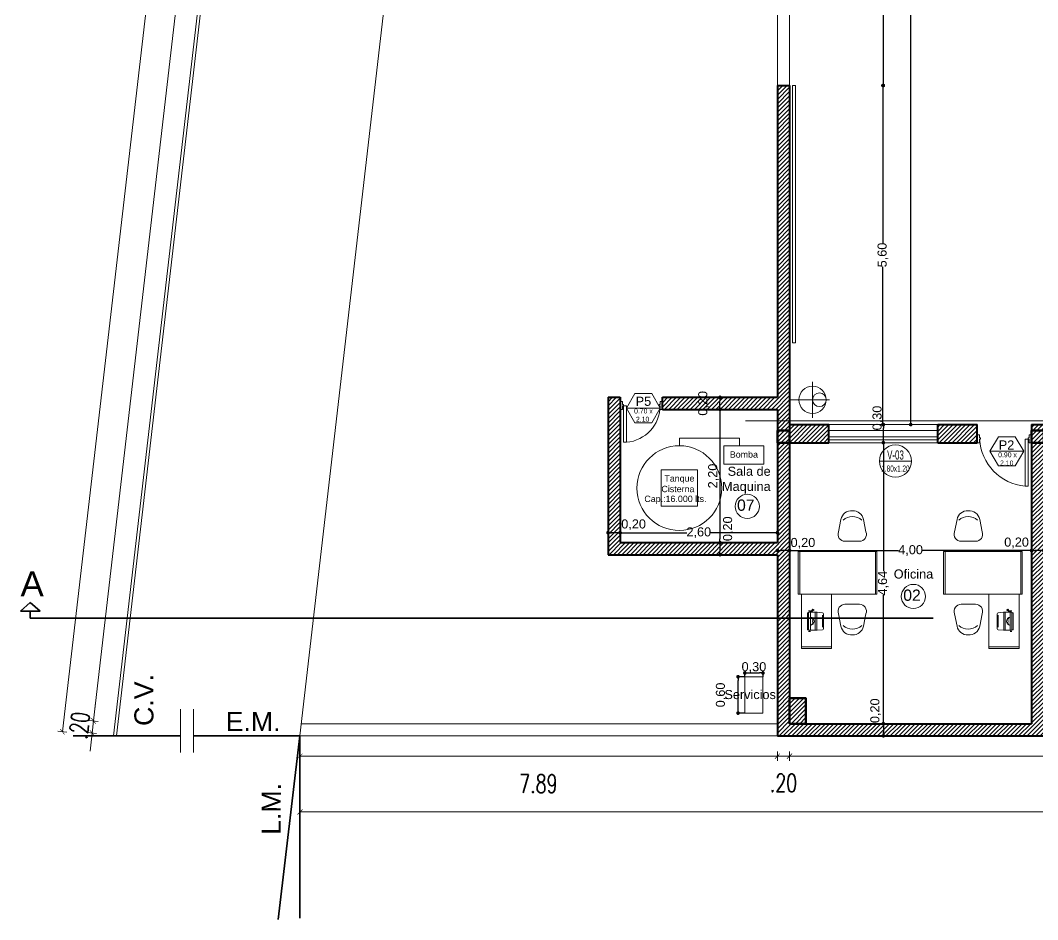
# Model space of a CAD drawing. Header units: millimetres. Extents: x 130 to 235, y 159 to 225.
# Drawn here: x 131.87 to 148.68, y 195.4 to 210.25 of the extents above; entities that cross this region are included whole.
import ezdxf
from ezdxf.enums import TextEntityAlignment as Align

# ---------------------------------------------------------------- set-up
doc = ezdxf.new("R2010")
doc.units = ezdxf.units.MM
doc.linetypes.add('ACAD_ISO10W100', pattern=[18.5, 12, -3, 0.5, -3])
for name, color, linetype, lineweight in [('005', 8, 'Continuous', 5), ('015', 1, 'Continuous', 15), ('02', 5, 'Continuous', 20), ('A-COT-PARC', 252, 'Continuous', 15), ('A-SIMB-CARP', 7, 'Continuous', 13), ('A-SIMB-TEXT', 60, 'Continuous', 15), ('A-TERR', 6, 'ACAD_ISO10W100', 35), ('COLUMNAS', 3, 'Continuous', 50), ('COTAS', 151, 'Continuous', 5), ('EJES', 6, 'ACAD_ISO10W100', 35), ('hatch muro', 252, 'Continuous', 5), ('incendio', 1, 'Continuous', 5), ('MUROS', 7, 'Continuous', 40), ('Simbolos', 6, 'Continuous', 20), ('TEXTOS', 2, 'Continuous', 20), ('Textos Simb', 4, 'Continuous', 20)]:
    doc.layers.add(name, color=color, linetype=linetype, lineweight=lineweight)
doc.styles.add('COTAS', font='ROMANS', dxfattribs={"width": 0.7})
doc.styles.add('REFE-SIM-01', font='swisscl.ttf', dxfattribs={"width": 0.9})
doc.styles.add('STYLE1', font='arial.ttf')
doc.dimstyles.new('COTA 100', dxfattribs={"dimtxt": 0.12, "dimasz": 0.15, "dimexe": 0, "dimexo": 0, "dimgap": 0.04, "dimtad": 1, "dimzin": 4, "dimdsep": 46, "dimtxsty": 'COTAS', "dimblk1": 'COTA_N', "dimblk2": 'COTA_N', "dimsah": 1, "dimcen": 0.09, "dimse1": 1, "dimse2": 1, "dimclrd": 256, "dimclrt": 60, "dimadec": 4, "dimazin": 0, "dimtfac": 1, "dimtix": 1, "dimtmove": 2, "dimatfit": 3, "dimfxl": 1, "dimtolj": 1, "dimtzin": 0, "dimlwd": -1, "dimarcsym": 0})
doc.dimstyles.new('ISO-25', dxfattribs={"dimtxt": 0.15, "dimasz": 0.06, "dimexe": 0, "dimexo": 0, "dimgap": 0, "dimtad": 0, "dimzin": 1, "dimtxsty": 'STYLE1', "dimblk": 'DOT', "dimcen": 2.5, "dimclrt": 5, "dimadec": 0, "dimazin": 0, "dimtfac": 1, "dimtmove": 2, "dimatfit": 3, "dimldrblk": 'DOT', "dimfxl": 1, "dimarcsym": 0})
pattern_1 = [(45, (-1047.780325, -271.0186), (-0.035355339, 0.035355339), [])]

# ---------------------------------------------------------------- blocks, each defined once
blk = doc.blocks.new('COTA_N')
for p, q in [((-1, 0), (0, 0)), ((0, 0.5), (0, -0.5))]:
    blk.add_line(p, q)
at = {"const_width": 0.065}
blk.add_lwpolyline([(0.141421, 0.141421), (0.282843, 0.282843), (0, 0), (-0.141421, -0.141421), (-0.282843, -0.282843)], dxfattribs=at)
blk = doc.blocks.new('*D14')
at = {"layer": 'A-COT-PARC', "linetype": 'ByBlock'}
blk.add_line((136.644152, 198.101775), (144.234152, 198.101775), dxfattribs=at)
at = {"layer": 'Defpoints', "color": 0}
for p in [(136.494152, 198.845216), (144.384152, 198.845216), (144.384152, 198.101775)]:
    blk.add_point(p, dxfattribs=at)
at = {"layer": 'A-COT-PARC', "xscale": 0.15, "yscale": 0.15, "zscale": 0.15, "rotation": 180}
blk.add_blockref('COTA_N', (136.494152, 198.101775), dxfattribs=at)
at = {"layer": 'A-COT-PARC', "xscale": 0.15, "yscale": 0.15, "zscale": 0.15}
blk.add_blockref('COTA_N', (144.384152, 198.101775), dxfattribs=at)
at = {"layer": 'A-COT-PARC', "color": 60, "insert": (140.434152, 197.645803), "char_height": 0.6, "attachment_point": 5, "style": 'COTAS'}
blk.add_mtext('\\A1;{\\H0.5x;7.89}', dxfattribs=at)
blk = doc.blocks.new('*D15')
at = {"layer": 'A-COT-PARC', "linetype": 'ByBlock'}
for p, q in [((144.234152, 198.101775), (144.084152, 198.101775)), ((144.384152, 198.101775), (144.584152, 198.101775)), ((144.734152, 198.101775), (144.884152, 198.101775))]:
    blk.add_line(p, q, dxfattribs=at)
at = {"layer": 'Defpoints', "color": 0}
for p in [(144.384152, 198.638021), (144.584152, 198.638021), (144.584152, 198.101775)]:
    blk.add_point(p, dxfattribs=at)
at = {"layer": 'A-COT-PARC', "xscale": 0.15, "yscale": 0.15, "zscale": 0.15}
blk.add_blockref('COTA_N', (144.384152, 198.101775), dxfattribs=at)
at = {"layer": 'A-COT-PARC', "xscale": 0.15, "yscale": 0.15, "zscale": 0.15, "rotation": 180}
blk.add_blockref('COTA_N', (144.584152, 198.101775), dxfattribs=at)
at = {"layer": 'A-COT-PARC', "color": 60, "insert": (144.484152, 197.659647), "char_height": 0.6, "attachment_point": 5, "style": 'COTAS'}
blk.add_mtext('\\A1;{\\H0.5x;.20}', dxfattribs=at)
blk = doc.blocks.new('*D16')
at = {"layer": 'A-COT-PARC', "linetype": 'ByBlock'}
blk.add_line((144.734152, 198.101775), (220.364152, 198.101775), dxfattribs=at)
at = {"layer": 'Defpoints', "color": 0}
for p in [(144.584152, 198.680094), (220.514152, 198.680094), (220.514152, 198.101775)]:
    blk.add_point(p, dxfattribs=at)
at = {"layer": 'A-COT-PARC', "xscale": 0.15, "yscale": 0.15, "zscale": 0.15, "rotation": 180}
blk.add_blockref('COTA_N', (144.584152, 198.101775), dxfattribs=at)
at = {"layer": 'A-COT-PARC', "xscale": 0.15, "yscale": 0.15, "zscale": 0.15}
blk.add_blockref('COTA_N', (220.514152, 198.101775), dxfattribs=at)
at = {"layer": 'A-COT-PARC', "color": 60, "insert": (190.714152, 197.697181), "char_height": 0.6, "attachment_point": 5, "style": 'COTAS'}
blk.add_mtext('\\A1;{\\H0.5x;75.93}', dxfattribs=at)
blk = doc.blocks.new('*D19')
at = {"layer": 'A-COT-PARC', "linetype": 'ByBlock'}
blk.add_line((225.664152, 197.180146), (136.644152, 197.180146), dxfattribs=at)
at = {"layer": 'Defpoints', "color": 0}
for p in [(136.494152, 198.776236), (225.814152, 198.776236), (136.494152, 197.180146)]:
    blk.add_point(p, dxfattribs=at)
at = {"layer": 'A-COT-PARC', "xscale": 0.15, "yscale": 0.15, "zscale": 0.15, "rotation": 180}
blk.add_blockref('COTA_N', (136.494152, 197.180146), dxfattribs=at)
at = {"layer": 'A-COT-PARC', "xscale": 0.15, "yscale": 0.15, "zscale": 0.15}
blk.add_blockref('COTA_N', (225.814152, 197.180146), dxfattribs=at)
at = {"layer": 'A-COT-PARC', "color": 60, "insert": (173.649152, 196.758239), "char_height": 0.6, "attachment_point": 5, "style": 'COTAS'}
blk.add_mtext('\\A1;{\\H0.5x;89.32}', dxfattribs=at)
blk = doc.blocks.new('*D25')
at = {"layer": 'A-COT-PARC', "linetype": 'ByBlock'}
blk.add_line((135.45044, 223.355277), (132.585008, 198.653279), dxfattribs=at)
at = {"layer": 'Defpoints', "color": 0}
for p in [(136.038904, 223.438021), (132.567724, 198.504278), (133.138904, 198.438021)]:
    blk.add_point(p, dxfattribs=at)
at = {"layer": 'A-COT-PARC', "xscale": 0.15, "yscale": 0.15, "zscale": 0.15}
for p, rotation in [((135.467724, 223.504278), 83.383262), ((132.567724, 198.504278), 263.383262)]:
    blk.add_blockref('COTA_N', p, dxfattribs=dict(at, rotation=rotation))
at = {"layer": 'A-COT-PARC', "color": 60, "insert": (133.828989, 211.026171), "char_height": 0.6, "attachment_point": 5, "rotation": 83.3832621, "style": 'COTAS'}
blk.add_mtext('\\A1;{\\H0.5x;25.17}', dxfattribs=at)
blk = doc.blocks.new('Carp-simb')
blk.add_line((-0.177133, 0), (0.177133, 0))
blk.add_circle((0, 0), 0.177133)
at = {"layer": 'A-SIMB-TEXT', "style": 'REFE-SIM-01', "width": 0.85}
for tag, height, p in [('CARP-TIPO', 0.1, (-0.000756, 0.017038)), ('CARP-N', 0.096, (0, -0.116142))]:
    blk.add_attdef(tag, text='', height=height, dxfattribs=at).set_placement(p, align=Align.CENTER)
blk = doc.blocks.new('d')
at = {"layer": '015'}
for p, q in [((1251.159455, 464.318771), (1251.859455, 464.318771)), ((1252.734455, 464.293771), (1252.734455, 463.793771)), ((1252.209455, 463.943771), (1252.409455, 463.943771)), ((1251.159455, 463.068771), (1251.859455, 463.068771))]:
    blk.add_line(p, q, dxfattribs=at)
for points in [[(1251.159455, 463.043771), (1251.159455, 464.343771), (1251.859455, 464.343771), (1251.859455, 463.043771)], [(1252.159455, 464.143771), (1252.109455, 464.103771), (1252.119455, 464.083771)]]:
    blk.add_lwpolyline(points, close=True, dxfattribs=at)
for points in [[(1251.859455, 464.293771), (1252.759455, 464.293771), (1252.759455, 463.793771), (1251.859455, 463.793771)], [(1252.159455, 464.153771), (1252.139455, 464.153771), (1252.139455, 464.173771), (1252.139455, 464.143771)], [(1252.309455, 464.143771), (1252.159455, 464.143771), (1252.159455, 464.173771), (1252.309455, 464.173771)], [(1252.169455, 464.173771), (1252.169455, 464.193771), (1252.309455, 464.193771)], [(1252.449455, 464.173771), (1252.449455, 464.193771), (1252.309455, 464.193771)], [(1252.309455, 464.143771), (1252.459455, 464.143771), (1252.459455, 464.173771), (1252.309455, 464.173771)], [(1252.459455, 464.153771), (1252.479455, 464.153771), (1252.479455, 464.173771), (1252.479455, 464.143771)], [(1252.159455, 464.143771), (1252.159455, 464.063771), (1252.309455, 464.063771)], [(1252.160672, 464.03849), (1252.310828, 464.03849)], [(1252.458237, 464.03849), (1252.308081, 464.03849)], [(1252.459455, 464.143771), (1252.459455, 464.063771), (1252.309455, 464.063771)]]:
    blk.add_lwpolyline(points, dxfattribs=at)
for points in [[(1252.159455, 464.063771), (1252.159455, 464.033771), (1252.167926, 463.94402, 0.386911), (1252.184851, 463.928618), (1252.310828, 463.928618)], [(1252.459455, 464.063771), (1252.459455, 464.033771), (1252.450983, 463.94402, -0.386911), (1252.434058, 463.928618), (1252.308081, 463.928618)], [(1250.989455, 463.453771), (1250.989455, 463.573771, 0.523089), (1250.834432, 463.681406), (1250.62751, 463.64112, 0.389351), (1250.485513, 463.448771, 0.957025)], [(1252.029455, 463.453771), (1252.029455, 463.573771, -0.523089), (1252.184477, 463.681406), (1252.391399, 463.64112, -0.389351), (1252.533396, 463.448771, -0.957025)], [(1250.989455, 463.453771), (1250.989455, 463.333771, -0.523089), (1250.834432, 463.226137), (1250.62751, 463.266423, -0.373102), (1250.484729, 463.448771, -0.957025)], [(1252.029455, 463.453771), (1252.029455, 463.333771, 0.523089), (1252.184477, 463.226137), (1252.391399, 463.266423, 0.373102), (1252.53418, 463.448771, 0.957025)]]:
    blk.add_lwpolyline(points, format="xyb", dxfattribs=at)
for centre, radius, start, end in [((1252.291601, 464.162094), 0.055617, 200.224036, 290.224971), ((1252.309455, 464.154605), 0.070833, 188.797411, 351.202589), ((1252.327308, 464.162094), 0.055617, 249.775029, 339.775964), ((1250.809455, 463.448771), 0.230054, 137.642545, 222.357455), ((1252.209455, 463.448771), 0.230054, 317.642545, 42.357455)]:
    blk.add_arc(centre, radius, start, end, dxfattribs=at)
blk = doc.blocks.new('P090A')
at = {"linetype": 'Continuous'}
for p, q in [((0.914934, 0.000844), (0.914934, 0.015844)), ((0.914934, 0.015844), (0.954934, 0.015844)), ((1.814934, 0.015844), (1.774934, 0.015844)), ((1.814934, 0.000844), (1.814934, 0.015844)), ((0.914934, -0.099156), (0.914934, -0.114156)), ((0.914934, -0.114156), (0.954934, -0.114156)), ((0.969934, -0.044156), (0.954934, -0.044156)), ((0.969934, -0.044156), (0.954934, -0.044156)), ((0.954934, -0.064156), (0.954934, -0.114156)), ((0.969934, -0.064156), (0.954934, -0.064156)), ((1.759934, -0.044156), (1.774934, -0.044156)), ((1.759934, -0.064156), (1.774934, -0.064156)), ((1.774934, -0.064156), (1.774934, -0.114156)), ((1.814934, -0.114156), (1.774934, -0.114156)), ((1.814934, -0.099156), (1.814934, -0.114156))]:
    blk.add_line(p, q, dxfattribs=at)
for p, q in [((0.954934, -0.044156), (0.954934, 0.015844)), ((1.774934, -0.044156), (1.774934, 0.015844)), ((0.969934, -0.064156), (0.969934, -0.044156)), ((1.759934, -0.064156), (1.759934, -0.044156))]:
    blk.add_line(p, q)
blk.add_arc((1.782072, -0.091082), 0.828468, 94.995303, 176.752942, dxfattribs=at)
at = {"layer": '02', "linetype": 'Continuous'}
for p, q in [((1.709934, -0.044156), (1.709934, 0.73424)), ((1.709934, 0.73424), (1.759934, 0.73424)), ((1.759934, 0.73424), (1.759934, -0.044156)), ((1.759934, -0.044156), (1.709934, -0.044156))]:
    blk.add_line(p, q, dxfattribs=at)
blk = doc.blocks.new('P070b')
at = {"linetype": 'Continuous'}
for p, q in [((-0.7, -0.025), (-0.7, -0.01)), ((-0.7, -0.01), (-0.66, -0.01)), ((-0.7, -0.125), (-0.7, -0.14)), ((-0.7, -0.14), (-0.66, -0.14)), ((-0.645, -0.07), (-0.66, -0.07)), ((-0.645, -0.07), (-0.66, -0.07)), ((-0.645, -0.09), (-0.66, -0.09)), ((-0.66, -0.09), (-0.66, -0.14)), ((-0.055, -0.07), (-0.04, -0.07)), ((-0.055, -0.09), (-0.04, -0.09)), ((0, -0.01), (-0.04, -0.01)), ((-0.04, -0.09), (-0.04, -0.14)), ((0, -0.14), (-0.04, -0.14)), ((0, -0.025), (0, -0.01)), ((0, -0.125), (0, -0.14))]:
    blk.add_line(p, q, dxfattribs=at)
for p, q in [((-0.66, -0.07), (-0.66, -0.01)), ((-0.645, -0.09), (-0.645, -0.07)), ((-0.055, -0.09), (-0.055, -0.07)), ((-0.04, -0.07), (-0.04, -0.01))]:
    blk.add_line(p, q)
blk.add_arc((-0.055, -0.07), 0.605, 94.740595, 180, dxfattribs=at)
at = {"layer": '02', "linetype": 'Continuous'}
for p, q in [((-0.105, 0.533089), (-0.055, 0.533089)), ((-0.105, -0.07), (-0.105, 0.533089)), ((-0.055, 0.533089), (-0.055, -0.07)), ((-0.055, -0.07), (-0.105, -0.07))]:
    blk.add_line(p, q, dxfattribs=at)
blk = doc.blocks.new('_DOT')
at = {"color": 0, "linetype": 'ByBlock', "lineweight": -2}
blk.add_line((-0.5, 0), (-1, 0), dxfattribs=at)
at = {"color": 0, "linetype": 'ByBlock', "const_width": 0.5}
blk.add_lwpolyline([(-0.25, 0, 1), (0.25, 0, 1)], format="xyb", close=True, dxfattribs=at)
blk = doc.blocks.new('*D73')
at = {"layer": 'COTAS', "color": 0, "lineweight": -2, "ltscale": 2}
for p, q in [((148.584152, 201.497432), (148.584152, 201.497432)), ((148.724152, 201.497432), (148.644152, 201.497432)), ((148.784152, 201.497432), (148.784152, 201.497432))]:
    blk.add_line(p, q, dxfattribs=at)
at = {"layer": 'Defpoints', "color": 0}
for p in [(148.584152, 201.497432), (148.584152, 201.497432), (148.784152, 201.497432)]:
    blk.add_point(p, dxfattribs=at)
at = {"layer": 'COTAS', "color": 0, "lineweight": -2, "xscale": 0.06, "yscale": 0.06, "zscale": 0.06, "rotation": 180}
blk.add_blockref('_DOT', (148.584152, 201.497432), dxfattribs=at)
at = {"layer": 'COTAS', "color": 0, "lineweight": -2, "xscale": 0.06, "yscale": 0.06, "zscale": 0.06}
blk.add_blockref('_DOT', (148.784152, 201.497432), dxfattribs=at)
at = {"layer": 'COTAS', "color": 5, "insert": (148.335334, 201.622866), "char_height": 0.15, "attachment_point": 5, "style": 'STYLE1'}
blk.add_mtext('0,20', dxfattribs=at)
blk = doc.blocks.new('*D74')
at = {"layer": 'COTAS', "color": 0, "lineweight": -2, "ltscale": 2}
for p, q in [((144.584152, 201.497432), (144.584152, 201.497432)), ((144.644152, 201.497432), (146.386827, 201.497432)), ((148.524152, 201.497432), (146.781477, 201.497432)), ((148.584152, 201.497432), (148.584152, 201.497432))]:
    blk.add_line(p, q, dxfattribs=at)
at = {"layer": 'Defpoints', "color": 0}
for p in [(144.584152, 201.497432), (144.584152, 201.497432), (148.584152, 201.497432)]:
    blk.add_point(p, dxfattribs=at)
at = {"layer": 'COTAS', "color": 0, "lineweight": -2, "xscale": 0.06, "yscale": 0.06, "zscale": 0.06, "rotation": 180}
blk.add_blockref('_DOT', (144.584152, 201.497432), dxfattribs=at)
at = {"layer": 'COTAS', "color": 0, "lineweight": -2, "xscale": 0.06, "yscale": 0.06, "zscale": 0.06}
blk.add_blockref('_DOT', (148.584152, 201.497432), dxfattribs=at)
at = {"layer": 'COTAS', "color": 5, "insert": (146.584152, 201.497432), "char_height": 0.15, "attachment_point": 5, "style": 'STYLE1'}
blk.add_mtext('4,00', dxfattribs=at)
blk = doc.blocks.new('*D75')
at = {"layer": 'COTAS', "color": 0, "lineweight": -2, "ltscale": 2}
for p, q in [((141.784152, 201.791735), (141.784152, 201.791735)), ((141.844152, 201.791735), (142.888552, 201.791735)), ((144.324152, 201.791735), (143.279752, 201.791735)), ((144.384152, 201.791735), (144.384152, 201.791735))]:
    blk.add_line(p, q, dxfattribs=at)
at = {"layer": 'Defpoints', "color": 0}
for p in [(141.784152, 201.791735), (141.784152, 201.791735), (144.384152, 201.791735)]:
    blk.add_point(p, dxfattribs=at)
at = {"layer": 'COTAS', "color": 0, "lineweight": -2, "xscale": 0.06, "yscale": 0.06, "zscale": 0.06, "rotation": 180}
blk.add_blockref('_DOT', (141.784152, 201.791735), dxfattribs=at)
at = {"layer": 'COTAS', "color": 0, "lineweight": -2, "xscale": 0.06, "yscale": 0.06, "zscale": 0.06}
blk.add_blockref('_DOT', (144.384152, 201.791735), dxfattribs=at)
at = {"layer": 'COTAS', "color": 5, "insert": (143.084152, 201.791735), "char_height": 0.15, "attachment_point": 5, "style": 'STYLE1'}
blk.add_mtext('2,60', dxfattribs=at)
blk = doc.blocks.new('*D76')
at = {"layer": 'COTAS', "color": 0, "lineweight": -2, "ltscale": 2}
for p, q in [((143.434152, 203.828471), (143.434152, 203.828471)), ((143.434152, 203.768471), (143.434152, 201.688471)), ((143.434152, 201.628471), (143.434152, 201.628471))]:
    blk.add_line(p, q, dxfattribs=at)
at = {"layer": 'Defpoints', "color": 0}
for p in [(143.434152, 203.828471), (143.434152, 201.628471), (143.434152, 201.628471)]:
    blk.add_point(p, dxfattribs=at)
at = {"layer": 'COTAS', "color": 0, "lineweight": -2, "xscale": 0.06, "yscale": 0.06, "zscale": 0.06}
for p, rotation in [((143.434152, 203.828471), 90), ((143.434152, 201.628471), 270)]:
    blk.add_blockref('_DOT', p, dxfattribs=dict(at, rotation=rotation))
at = {"layer": 'COTAS', "color": 5, "insert": (143.327258, 202.728471), "char_height": 0.15, "attachment_point": 5, "rotation": 90, "style": 'STYLE1'}
blk.add_mtext('2,20', dxfattribs=at)
blk = doc.blocks.new('*D77')
at = {"layer": 'COTAS', "color": 0, "lineweight": -2, "ltscale": 2}
for p, q in [((143.434152, 204.028471), (143.434152, 204.028471)), ((143.434152, 203.888471), (143.434152, 203.968471)), ((143.434152, 203.828471), (143.434152, 203.828471))]:
    blk.add_line(p, q, dxfattribs=at)
at = {"layer": 'Defpoints', "color": 0}
for p in [(143.434152, 204.028471), (143.434152, 204.028471), (143.434152, 203.828471)]:
    blk.add_point(p, dxfattribs=at)
at = {"layer": 'COTAS', "color": 0, "lineweight": -2, "xscale": 0.06, "yscale": 0.06, "zscale": 0.06}
for p, rotation in [((143.434152, 204.028471), 90), ((143.434152, 203.828471), 270)]:
    blk.add_blockref('_DOT', p, dxfattribs=dict(at, rotation=rotation))
at = {"layer": 'COTAS', "color": 5, "insert": (143.163927, 203.928471), "char_height": 0.15, "attachment_point": 5, "rotation": 90, "style": 'STYLE1'}
blk.add_mtext('0,20', dxfattribs=at)
blk = doc.blocks.new('*D78')
at = {"layer": 'COTAS', "color": 0, "lineweight": -2, "ltscale": 2}
for p, q in [((143.434152, 201.628471), (143.434152, 201.628471)), ((143.434152, 201.568471), (143.434152, 201.488471)), ((143.434152, 201.428471), (143.434152, 201.428471))]:
    blk.add_line(p, q, dxfattribs=at)
at = {"layer": 'Defpoints', "color": 0}
for p in [(143.434152, 201.628471), (143.434152, 201.428471), (143.434152, 201.428471)]:
    blk.add_point(p, dxfattribs=at)
at = {"layer": 'COTAS', "color": 0, "lineweight": -2, "xscale": 0.06, "yscale": 0.06, "zscale": 0.06}
for p, rotation in [((143.434152, 201.628471), 90), ((143.434152, 201.428471), 270)]:
    blk.add_blockref('_DOT', p, dxfattribs=dict(at, rotation=rotation))
at = {"layer": 'COTAS', "color": 5, "insert": (143.574088, 201.856812), "char_height": 0.15, "attachment_point": 5, "rotation": 90, "style": 'STYLE1'}
blk.add_mtext('0,20', dxfattribs=at)
blk = doc.blocks.new('*D79')
at = {"layer": 'COTAS', "color": 0, "lineweight": -2, "ltscale": 2}
for p, q in [((141.584152, 201.791735), (141.584152, 201.791735)), ((141.724152, 201.791735), (141.644152, 201.791735)), ((141.784152, 201.791735), (141.784152, 201.791735))]:
    blk.add_line(p, q, dxfattribs=at)
at = {"layer": 'Defpoints', "color": 0}
for p in [(141.584152, 201.791735), (141.584152, 201.791735), (141.784152, 201.791735)]:
    blk.add_point(p, dxfattribs=at)
at = {"layer": 'COTAS', "color": 0, "lineweight": -2, "xscale": 0.06, "yscale": 0.06, "zscale": 0.06, "rotation": 180}
blk.add_blockref('_DOT', (141.584152, 201.791735), dxfattribs=at)
at = {"layer": 'COTAS', "color": 0, "lineweight": -2, "xscale": 0.06, "yscale": 0.06, "zscale": 0.06}
blk.add_blockref('_DOT', (141.784152, 201.791735), dxfattribs=at)
at = {"layer": 'COTAS', "color": 5, "insert": (142.006879, 201.922765), "char_height": 0.15, "attachment_point": 5, "style": 'STYLE1'}
blk.add_mtext('0,20', dxfattribs=at)
blk = doc.blocks.new('*D80')
at = {"layer": 'COTAS', "color": 0, "lineweight": -2, "ltscale": 2}
for p, q in [((144.384152, 201.497432), (144.384152, 201.497432)), ((144.524152, 201.497432), (144.444152, 201.497432)), ((144.584152, 201.497432), (144.584152, 201.497432))]:
    blk.add_line(p, q, dxfattribs=at)
at = {"layer": 'Defpoints', "color": 0}
for p in [(144.384152, 201.497432), (144.384152, 201.497432), (144.584152, 201.497432)]:
    blk.add_point(p, dxfattribs=at)
at = {"layer": 'COTAS', "color": 0, "lineweight": -2, "xscale": 0.06, "yscale": 0.06, "zscale": 0.06, "rotation": 180}
blk.add_blockref('_DOT', (144.384152, 201.497432), dxfattribs=at)
at = {"layer": 'COTAS', "color": 0, "lineweight": -2, "xscale": 0.06, "yscale": 0.06, "zscale": 0.06}
blk.add_blockref('_DOT', (144.584152, 201.497432), dxfattribs=at)
at = {"layer": 'COTAS', "color": 5, "insert": (144.805149, 201.616467), "char_height": 0.15, "attachment_point": 5, "style": 'STYLE1'}
blk.add_mtext('0,20', dxfattribs=at)
blk = doc.blocks.new('*D81')
at = {"layer": 'COTAS', "color": 0, "lineweight": -2, "ltscale": 2}
for p, q in [((146.134152, 203.278021), (146.134152, 203.278021)), ((146.134152, 203.218021), (146.134152, 201.155346)), ((146.134152, 198.698021), (146.134152, 200.760696)), ((146.134152, 198.638021), (146.134152, 198.638021))]:
    blk.add_line(p, q, dxfattribs=at)
at = {"layer": 'Defpoints', "color": 0}
for p in [(146.134152, 203.278021), (146.134152, 198.638021), (146.134152, 198.638021)]:
    blk.add_point(p, dxfattribs=at)
at = {"layer": 'COTAS', "color": 0, "lineweight": -2, "xscale": 0.06, "yscale": 0.06, "zscale": 0.06}
for p, rotation in [((146.134152, 203.278021), 90), ((146.134152, 198.638021), 270)]:
    blk.add_blockref('_DOT', p, dxfattribs=dict(at, rotation=rotation))
at = {"layer": 'COTAS', "color": 5, "insert": (146.134152, 200.958021), "char_height": 0.15, "attachment_point": 5, "rotation": 90, "style": 'STYLE1'}
blk.add_mtext('4,64', dxfattribs=at)
blk = doc.blocks.new('*D82')
at = {"layer": 'COTAS', "color": 0, "lineweight": -2, "ltscale": 2}
for p, q in [((146.134152, 198.638021), (146.134152, 198.638021)), ((146.134152, 198.578021), (146.134152, 198.498021)), ((146.134152, 198.438021), (146.134152, 198.438021))]:
    blk.add_line(p, q, dxfattribs=at)
at = {"layer": 'Defpoints', "color": 0}
for p in [(146.134152, 198.638021), (146.134152, 198.438021), (146.134152, 198.438021)]:
    blk.add_point(p, dxfattribs=at)
at = {"layer": 'COTAS', "color": 0, "lineweight": -2, "xscale": 0.06, "yscale": 0.06, "zscale": 0.06}
for p, rotation in [((146.134152, 198.638021), 90), ((146.134152, 198.438021), 270)]:
    blk.add_blockref('_DOT', p, dxfattribs=dict(at, rotation=rotation))
at = {"layer": 'COTAS', "color": 5, "insert": (146.007142, 198.850931), "char_height": 0.15, "attachment_point": 5, "rotation": 90, "style": 'STYLE1'}
blk.add_mtext('0,20', dxfattribs=at)
blk = doc.blocks.new('*D83')
at = {"layer": 'COTAS', "color": 0, "lineweight": -2, "ltscale": 2}
for p, q in [((146.134152, 203.578021), (146.134152, 203.578021)), ((146.134152, 203.338021), (146.134152, 203.518021)), ((146.134152, 203.278021), (146.134152, 203.278021))]:
    blk.add_line(p, q, dxfattribs=at)
at = {"layer": 'Defpoints', "color": 0}
for p in [(146.134152, 203.578021), (146.134152, 203.578021), (146.134152, 203.278021)]:
    blk.add_point(p, dxfattribs=at)
at = {"layer": 'COTAS', "color": 0, "lineweight": -2, "xscale": 0.06, "yscale": 0.06, "zscale": 0.06}
for p, rotation in [((146.134152, 203.578021), 90), ((146.134152, 203.278021), 270)]:
    blk.add_blockref('_DOT', p, dxfattribs=dict(at, rotation=rotation))
at = {"layer": 'COTAS', "color": 5, "insert": (146.044009, 203.68575), "char_height": 0.15, "attachment_point": 5, "rotation": 90, "style": 'STYLE1'}
blk.add_mtext('0,30', dxfattribs=at)
blk = doc.blocks.new('*D99')
at = {"layer": 'COTAS', "color": 0, "lineweight": -2, "ltscale": 2}
for p, q in [((143.845422, 199.412274), (143.732559, 199.412274)), ((143.732559, 198.872274), (143.732559, 199.352274)), ((143.845422, 198.812274), (143.732559, 198.812274))]:
    blk.add_line(p, q, dxfattribs=at)
at = {"layer": 'Defpoints', "color": 0}
for p in [(143.732559, 199.412274), (143.845422, 199.412274), (143.845422, 198.812274)]:
    blk.add_point(p, dxfattribs=at)
at = {"layer": 'COTAS', "color": 0, "lineweight": -2, "xscale": 0.06, "yscale": 0.06, "zscale": 0.06}
for p, rotation in [((143.732559, 199.412274), 90), ((143.732559, 198.812274), 270)]:
    blk.add_blockref('_DOT', p, dxfattribs=dict(at, rotation=rotation))
at = {"layer": 'COTAS', "color": 5, "insert": (143.455196, 199.112274), "char_height": 0.15, "attachment_point": 5, "rotation": 90, "style": 'STYLE1'}
blk.add_mtext('0,60', dxfattribs=at)
blk = doc.blocks.new('*D100')
at = {"layer": 'COTAS', "color": 0, "lineweight": -2, "ltscale": 2}
for p, q in [((143.845422, 199.412274), (143.845422, 199.475101)), ((143.905422, 199.475101), (144.085422, 199.475101)), ((144.145422, 199.412274), (144.145422, 199.475101))]:
    blk.add_line(p, q, dxfattribs=at)
at = {"layer": 'Defpoints', "color": 0}
for p in [(143.845422, 199.412274), (144.145422, 199.475101), (144.145422, 199.412274)]:
    blk.add_point(p, dxfattribs=at)
at = {"layer": 'COTAS', "color": 0, "lineweight": -2, "xscale": 0.06, "yscale": 0.06, "zscale": 0.06, "rotation": 180}
blk.add_blockref('_DOT', (143.845422, 199.475101), dxfattribs=at)
at = {"layer": 'COTAS', "color": 0, "lineweight": -2, "xscale": 0.06, "yscale": 0.06, "zscale": 0.06}
blk.add_blockref('_DOT', (144.145422, 199.475101), dxfattribs=at)
at = {"layer": 'COTAS', "color": 5, "insert": (143.995422, 199.565176), "char_height": 0.15, "attachment_point": 5, "style": 'STYLE1'}
blk.add_mtext('0,30', dxfattribs=at)
blk = doc.blocks.new('*D149')
at = {"layer": '005', "color": 0, "lineweight": -2, "ltscale": 2}
for p, q in [((146.12726, 217.678027), (146.133955, 217.678027)), ((146.133955, 217.618027), (146.133955, 213.622425)), ((146.133955, 209.238024), (146.133955, 213.233625)), ((146.12726, 209.178024), (146.133955, 209.178024))]:
    blk.add_line(p, q, dxfattribs=at)
at = {"layer": 'Defpoints', "color": 0}
for p in [(146.12726, 217.678027), (146.133955, 217.678027), (146.12726, 209.178024)]:
    blk.add_point(p, dxfattribs=at)
at = {"layer": '005', "color": 0, "lineweight": -2, "xscale": 0.06, "yscale": 0.06, "zscale": 0.06}
for p, rotation in [((146.133955, 217.678027), 90), ((146.133955, 209.178024), 270)]:
    blk.add_blockref('_DOT', p, dxfattribs=dict(at, rotation=rotation))
at = {"layer": '005', "color": 5, "insert": (146.133955, 213.428025), "char_height": 0.15, "attachment_point": 5, "rotation": 90, "style": 'STYLE1'}
blk.add_mtext('8,50', dxfattribs=at)
blk = doc.blocks.new('*D150')
at = {"layer": '005', "color": 0, "lineweight": -2, "ltscale": 2}
for p, q in [((146.134152, 209.178024), (146.12726, 209.178024)), ((146.12726, 209.118024), (146.12726, 206.572347)), ((146.12726, 203.638021), (146.12726, 206.183697)), ((146.134152, 203.578021), (146.12726, 203.578021))]:
    blk.add_line(p, q, dxfattribs=at)
at = {"layer": 'Defpoints', "color": 0}
for p in [(146.12726, 209.178024), (146.134152, 209.178024), (146.134152, 203.578021)]:
    blk.add_point(p, dxfattribs=at)
at = {"layer": '005', "color": 0, "lineweight": -2, "xscale": 0.06, "yscale": 0.06, "zscale": 0.06}
for p, rotation in [((146.12726, 209.178024), 90), ((146.12726, 203.578021), 270)]:
    blk.add_blockref('_DOT', p, dxfattribs=dict(at, rotation=rotation))
at = {"layer": '005', "color": 5, "insert": (146.12726, 206.378022), "char_height": 0.15, "attachment_point": 5, "rotation": 90, "style": 'STYLE1'}
blk.add_mtext('5,60', dxfattribs=at)
blk = doc.blocks.new('*D156')
at = {"layer": '005', "color": 0, "lineweight": -2, "ltscale": 2}
for p, q in [((146.585824, 223.238021), (146.585824, 223.238021)), ((146.585824, 223.178021), (146.585824, 213.653796)), ((146.585824, 203.638021), (146.585824, 213.162246)), ((146.585824, 203.578021), (146.585824, 203.578021))]:
    blk.add_line(p, q, dxfattribs=at)
at = {"layer": 'Defpoints', "color": 0}
for p in [(146.585824, 223.238021), (146.585824, 223.238021), (146.585824, 203.578021)]:
    blk.add_point(p, dxfattribs=at)
at = {"layer": '005', "color": 0, "lineweight": -2, "xscale": 0.06, "yscale": 0.06, "zscale": 0.06}
for p, rotation in [((146.585824, 223.238021), 90), ((146.585824, 203.578021), 270)]:
    blk.add_blockref('_DOT', p, dxfattribs=dict(at, rotation=rotation))
at = {"layer": '005', "color": 5, "insert": (146.585824, 213.408021), "char_height": 0.15, "attachment_point": 5, "rotation": 90, "style": 'STYLE1'}
blk.add_mtext('19,66', dxfattribs=at)
blk = doc.blocks.new('*D159')
at = {"layer": 'A-COT-PARC', "linetype": 'ByBlock'}
blk.add_line((135.90843, 223.135839), (133.099069, 198.832723), dxfattribs=at)
at = {"layer": 'Defpoints', "color": 0}
for p in [(135.925655, 223.284847), (133.081844, 198.683715), (133.081844, 198.683715)]:
    blk.add_point(p, dxfattribs=at)
at = {"layer": 'A-COT-PARC', "xscale": 0.15, "yscale": 0.15, "zscale": 0.15}
for p, rotation in [((135.925655, 223.284847), 83.406061), ((133.081844, 198.683715), 263.406061)]:
    blk.add_blockref('COTA_N', p, dxfattribs=dict(at, rotation=rotation))
at = {"layer": 'A-COT-PARC', "color": 60, "insert": (134.315006, 211.006099), "char_height": 0.6, "attachment_point": 5, "rotation": 83.406061, "style": 'COTAS'}
blk.add_mtext('\\A1;{\\H0.5x;24.76}', dxfattribs=at)
blk = doc.blocks.new('*D160')
at = {"layer": 'A-COT-PARC', "linetype": 'ByBlock'}
for p, q in [((133.099073, 198.832723), (133.116303, 198.98173)), ((133.081844, 198.683715), (133.058713, 198.483671)), ((133.041483, 198.334664), (133.024253, 198.185657))]:
    blk.add_line(p, q, dxfattribs=at)
at = {"layer": 'Defpoints', "color": 0}
for p in [(133.081844, 198.683715), (133.058713, 198.483671), (133.058713, 198.483671)]:
    blk.add_point(p, dxfattribs=at)
at = {"layer": 'A-COT-PARC', "xscale": 0.15, "yscale": 0.15, "zscale": 0.15}
for p, rotation in [((133.081844, 198.683715), 263.404176), ((133.058713, 198.483671), 83.404176)]:
    blk.add_blockref('COTA_N', p, dxfattribs=dict(at, rotation=rotation))
at = {"layer": 'A-COT-PARC', "color": 60, "insert": (132.849358, 198.608475), "char_height": 0.6, "attachment_point": 5, "rotation": 83.4041761, "style": 'COTAS'}
blk.add_mtext('\\A1;{\\H0.5x;.20}', dxfattribs=at)

msp = doc.modelspace()

# ---------------------------------------------------------------- hatches: boundary and pattern name
at = {"layer": 'hatch muro', "ltscale": 2}
h = msp.add_hatch(dxfattribs=at)
h.set_pattern_fill('ANSI31', color=256, scale=0.4)
h.set_pattern_definition(pattern_1)
h.paths.add_polyline_path([(144.584, 203.278), (144.384, 203.278), (144.384, 200.381), (144.584, 200.381)])
h.paths.add_polyline_path([(144.384, 201.628), (141.784, 201.628), (141.784, 204.028), (141.584, 204.028), (141.584, 201.428), (144.384, 201.428)])
h.paths.add_polyline_path([(144.384, 204.028), (142.484, 204.028), (142.484, 203.828), (144.384, 203.828)], flags=17)
h.paths.add_polyline_path([(144.584, 209.178), (144.384, 209.178), (144.384, 203.478), (144.584, 203.478)])
h = msp.add_hatch(dxfattribs=at)
h.set_pattern_fill('ANSI31', color=256, scale=0.4)
h.set_pattern_definition(pattern_1)
h.paths.add_polyline_path([(147.684, 203.578), (147.034, 203.578), (147.034, 203.278), (147.684, 203.278)])
h.paths.add_polyline_path([(145.234, 203.578), (144.584, 203.578), (144.584, 203.278), (145.234, 203.278)])
h.paths.add_polyline_path([(149.329, 203.578), (148.584, 203.578), (148.584, 203.478), (148.784, 203.478), (148.784, 203.278), (149.329, 203.278)])
h.paths.add_polyline_path([(148.784, 203.478), (148.584, 203.478), (148.584, 203.278), (148.784, 203.278)])
h.paths.add_polyline_path([(148.784, 203.278), (148.584, 203.278), (148.584, 198.638), (144.584, 198.638), (144.584, 199.058), (144.584, 200.381), (144.384, 200.381), (144.384, 198.438), (152.959, 198.438), (152.959, 198.638), (152.077, 198.638), (152.077, 203.278), (151.877, 203.278), (151.877, 198.638), (150.154, 198.638), (150.154, 200.758), (151.177, 200.758), (151.177, 200.773), (151.177, 200.908), (149.504, 200.908), (149.504, 200.758), (150.004, 200.758), (150.004, 198.638), (148.784, 198.638)])
h.paths.add_polyline_path([(150.474, 203.578), (149.929, 203.578), (149.929, 203.278), (150.474, 203.278)])
h.paths.add_polyline_path([(152.077, 203.478), (151.877, 203.478), (151.877, 203.278), (152.077, 203.278)])
h.paths.add_polyline_path([(152.077, 203.578), (151.877, 203.578), (151.877, 203.478), (152.077, 203.478)])
h = msp.add_hatch(dxfattribs=at)
h.set_pattern_fill('ANSI31', color=256, scale=0.4)
h.set_pattern_definition(pattern_1)
h.paths.add_polyline_path([(144.584, 203.478), (144.384, 203.478), (144.384, 203.278), (144.584, 203.278)])
h = msp.add_hatch(dxfattribs=at)
h.set_pattern_fill('ANSI31', color=256, scale=0.4)
h.set_pattern_definition(pattern_1)
h.paths.add_polyline_path([(200.068, 198.638), (200.338, 198.638), (200.338, 199.058), (200.068, 199.058)])
h.paths.add_polyline_path([(195.024, 198.638), (195.294, 198.638), (195.294, 199.058), (195.024, 199.058)])
h.paths.add_polyline_path([(189.98, 198.638), (190.25, 198.638), (190.25, 199.058), (189.98, 199.058)])
h.paths.add_polyline_path([(184.936, 198.638), (185.206, 198.638), (185.206, 199.058), (184.936, 199.058)])
h.paths.add_polyline_path([(179.892, 198.638), (180.162, 198.638), (180.162, 199.058), (179.892, 199.058)])
h.paths.add_polyline_path([(174.848, 198.638), (175.118, 198.638), (175.118, 199.058), (174.848, 199.058)])
h.paths.add_polyline_path([(169.804, 198.638), (170.074, 198.638), (170.074, 199.058), (169.804, 199.058)])
h.paths.add_polyline_path([(164.76, 198.638), (165.03, 198.638), (165.03, 199.058), (164.76, 199.058)])
h.paths.add_polyline_path([(159.716, 198.638), (159.986, 198.638), (159.986, 199.058), (159.716, 199.058)])
h.paths.add_polyline_path([(154.672, 198.638), (154.942, 198.638), (154.942, 199.058), (154.672, 199.058)])
h.paths.add_polyline_path([(149.628, 198.638), (149.898, 198.638), (149.898, 199.058), (149.628, 199.058)])
h.paths.add_polyline_path([(144.584, 199.058), (144.854, 199.058), (144.854, 198.638), (144.584, 198.638)])

# ---------------------------------------------------------------- linework, layer by layer
at = {"layer": '015'}
for p, q in [((144.634, 204.928), (144.634, 209.178)), ((144.684, 209.178), (144.634, 209.178)), ((144.684, 204.928), (144.684, 209.178)), ((144.684, 204.928), (144.634, 204.928)), ((147.034, 203.578), (145.234, 203.578)), ((147.034, 203.378), (145.234, 203.378)), ((147.034, 203.278), (145.234, 203.278))]:
    msp.add_line(p, q, dxfattribs=at)
at = {"layer": '015', "ltscale": 2}
for p, q in [((144.684, 209.178), (144.684, 209.178)), ((144.684, 204.928), (144.684, 204.928)), ((142.763, 203.228), (142.763, 203.352)), ((142.763, 203.352), (143.759, 203.352)), ((143.759, 203.352), (143.759, 203.228)), ((134.518, 198.876), (134.518, 198.164)), ((134.734, 198.876), (134.734, 198.164))]:
    msp.add_line(p, q, dxfattribs=at)
for points in [[(143.496, 203.228), (144.157, 203.228), (144.157, 202.926), (143.496, 202.926)], [(142.463, 202.828), (143.063, 202.828), (143.063, 202.228), (142.463, 202.228)], [(144.145, 199.412), (144.145, 198.812), (143.845, 198.812), (143.845, 199.412)]]:
    msp.add_lwpolyline(points, close=True, dxfattribs=at)
msp.add_circle((142.763, 202.528), 0.7, dxfattribs=at)
at = {"layer": '02', "ltscale": 2}
for p, q in [((133.414, 198.438), (136.314, 223.438)), ((136.494, 198.438), (139.384, 223.438)), ((144.384, 217.678), (144.384, 209.178)), ((144.584, 217.678), (144.584, 209.178)), ((133.464, 198.438), (135.523, 216.188)), ((144.384, 198.638), (136.517, 198.637)), ((144.384, 198.438), (136.484, 198.438))]:
    msp.add_line(p, q, dxfattribs=at)
at = {"layer": '02'}
for p, q in [((145.234, 203.478), (147.034, 203.478)), ((147.034, 203.328), (145.234, 203.328))]:
    msp.add_line(p, q, dxfattribs=at)
at = {"layer": 'A-TERR', "ltscale": 2}
msp.add_line((132.036, 200.381), (132.036, 200.479), dxfattribs=at)
msp.add_lwpolyline([(131.873, 200.494), (132.036, 200.637), (132.198, 200.494)], close=True, dxfattribs=at)
at = {"layer": 'COLUMNAS', "ltscale": 2}
for points in [[(144.384, 203.478), (144.584, 203.478), (144.584, 203.278), (144.384, 203.278)], [(148.584, 203.478), (148.784, 203.478), (148.784, 203.278), (148.584, 203.278)], [(144.584, 199.058), (144.854, 199.058), (144.854, 198.638), (144.584, 198.638)]]:
    msp.add_lwpolyline(points, close=True, dxfattribs=at)
at = {"layer": 'EJES', "ltscale": 2}
for p, q in [((146.955, 200.381), (132.036, 200.381)), ((132.745, 198.438), (134.518, 198.438)), ((134.734, 198.438), (136.494, 198.437)), ((136.494, 198.438), (136.132, 195.401)), ((136.494, 198.438), (136.494, 195.427))]:
    msp.add_line(p, q, dxfattribs=at)
at = {"layer": 'incendio', "ltscale": 2}
for p, q in [((144.965, 204.281), (144.965, 203.691)), ((145.247, 203.987), (144.584, 203.987)), ((144.588, 203.987), (144.588, 203.641)), ((143.856, 203.641), (164.203, 203.641))]:
    msp.add_line(p, q, dxfattribs=at)
for centre, radius in [((144.965, 203.987), 0.225), ((145.077, 203.987), 0.113)]:
    msp.add_circle(centre, radius, dxfattribs=at)
at = {"layer": 'MUROS', "ltscale": 2}
for p, q in [((144.384, 209.178), (144.384, 204.028)), ((144.384, 209.178), (144.584, 209.178)), ((144.584, 209.178), (144.584, 198.638)), ((141.584, 204.028), (141.784, 204.028)), ((141.584, 204.028), (141.584, 201.428)), ((141.784, 204.028), (141.784, 201.628)), ((142.484, 204.028), (144.384, 204.028)), ((142.484, 203.828), (142.484, 204.028)), ((142.484, 203.828), (144.384, 203.828)), ((144.384, 203.828), (144.384, 201.628)), ((144.584, 203.578), (145.234, 203.578)), ((145.234, 203.278), (145.234, 203.578)), ((147.034, 203.578), (147.684, 203.578)), ((147.034, 203.278), (147.034, 203.578)), ((147.684, 203.278), (147.684, 203.578)), ((148.584, 203.578), (149.329, 203.578)), ((148.584, 203.578), (148.584, 198.638)), ((144.584, 203.278), (145.234, 203.278)), ((147.034, 203.278), (147.684, 203.278)), ((141.784, 201.628), (144.384, 201.628)), ((141.584, 201.428), (144.384, 201.428)), ((144.384, 201.428), (144.384, 198.438)), ((144.584, 198.638), (148.584, 198.638)), ((144.384, 198.438), (220.714, 198.438))]:
    msp.add_line(p, q, dxfattribs=at)
at = {"layer": 'Simbolos'}
for p, q in [((142.446, 203.849), (141.887, 203.849)), ((148.454, 203.136), (147.895, 203.136))]:
    msp.add_line(p, q, dxfattribs=at)
for points in [[(142.306, 203.607), (142.446, 203.849), (142.306, 204.091), (142.027, 204.091), (141.887, 203.849), (142.027, 203.607)], [(148.314, 202.894), (148.454, 203.136), (148.314, 203.378), (148.035, 203.378), (147.895, 203.136), (148.035, 202.894)]]:
    msp.add_lwpolyline(points, close=True, dxfattribs=at)
for centre in [(143.885, 202.226), (146.631, 200.739)]:
    msp.add_circle(centre, 0.2, dxfattribs=at)

# ---------------------------------------------------------------- block references
at = {"layer": '015', "rotation": 180}
msp.add_blockref('P070b', (141.784, 203.818), dxfattribs=at)
at = {"layer": '015', "xscale": -1, "rotation": 180.000026}
msp.add_blockref('P090A', (146.769, 203.294), dxfattribs=at)
at = {"layer": 'A-SIMB-CARP'}
ref = msp.add_blockref('Carp-simb', (146.334, 202.975), dxfattribs=dict(at, xscale=1.5, yscale=1.5, zscale=1.5))
ref.add_attrib('CARP-TIPO', 'V-03', dxfattribs={"layer": 'A-SIMB-TEXT', "height": 0.15, "style": 'REFE-SIM-01', "width": 0.85}).set_placement((146.335, 203.001), align=Align.CENTER)
ref.add_attrib('CARP-N', '1.80x1.20', dxfattribs={"layer": 'A-SIMB-TEXT', "height": 0.1, "style": 'REFE-SIM-01', "width": 0.85}).set_placement((146.334, 202.801), align=Align.CENTER)
at = {"layer": 'MUROS', "xscale": -1, "rotation": 90}
msp.add_blockref('d', (609.073, 1452.639), dxfattribs=at)
at = {"layer": 'MUROS', "rotation": 270}
msp.add_blockref('d', (-315.914, 1452.639), dxfattribs=at)

# ---------------------------------------------------------------- texts
at = {"layer": 'TEXTOS', "style": 'STYLE1'}
for s, rotation, p in [('C.V.', 89.957, (134.072, 198.6)), ('E.M.', 359.957, (135.266, 198.515)), ('L.M.', 89.957, (136.177, 196.802))]:
    msp.add_text(s, height=0.3156, rotation=rotation, dxfattribs=at).set_placement(p)
for s, insert, char_height, width, attachment_point in [('Bomba', (144.062, 203.03), 0.105, 0.98914, 9), ('Sala de\\PMaquina', (144.272, 202.882), 0.15, 2.01864, 3), ('Tanque \\PCisterna', (143.013, 202.46), 0.105, 0.98914, 9), ('Cap.:16.000 lts.', (143.212, 202.267), 0.105, 2.46808, 9), ('Oficina', (146.958, 201.185), 0.15, 2.01864, 3), ('Servicios', (144.358, 199.042), 0.15, 2.01864, 9)]:
    msp.add_mtext(s, dxfattribs=dict(at, insert=insert, char_height=char_height, width=width, attachment_point=attachment_point))
at = {"layer": 'TEXTOS', "ltscale": 2, "insert": (131.876, 201.154), "char_height": 0.412, "attachment_point": 1, "style": 'STYLE1'}
msp.add_mtext_dynamic_manual_height_columns('A', width=1.72485, gutter_width=2.061, heights=[0], dxfattribs=at)
at = {"layer": 'Textos Simb', "style": 'STYLE1'}
msp.add_text('P5', height=0.1512, rotation=360, dxfattribs=at).set_placement((142.04, 203.887))
msp.add_text('P2', height=0.1512, dxfattribs=at).set_placement((148.04, 203.165))
at = {"layer": 'Textos Simb', "insert": (142.015, 203.842), "char_height": 0.0811, "width": 0.40903, "attachment_point": 1, "rotation": 360, "style": 'STYLE1'}
msp.add_mtext('0.70 x \\P 2.10', dxfattribs=at)
at = {"layer": 'Textos Simb', "style": 'STYLE1'}
for s, insert, char_height, width, attachment_point in [('0.90 x \\P 2.10', (148.032, 203.119), 0.0811, 0.40903, 1), ('07', (144.006, 202.34), 0.1863, 0.17779, 3), ('02', (146.753, 200.853), 0.1863, 0.17779, 3)]:
    msp.add_mtext(s, dxfattribs=dict(at, insert=insert, char_height=char_height, width=width, attachment_point=attachment_point))

# ---------------------------------------------------------------- dimensions: what is measured, and where the dimension line sits
at = {"layer": '005', "ltscale": 2}
for p1, p2, distance, picture, middle in [((146.586, 203.578), (146.586, 223.238), 0, '*D156', (146.586, 213.408)), ((146.127, 209.178), (146.127, 217.678), -0.007, '*D149', (146.134, 213.428)), ((146.134, 203.578), (146.134, 209.178), 0.007, '*D150', (146.127, 206.378))]:
    dim = msp.add_aligned_dim(p1=p1, p2=p2, distance=distance, dimstyle='ISO-25', override={"dimfxl": 0.18}, dxfattribs=at)
    dim.commit()
    dim.dimension.update_dxf_attribs({"geometry": picture, "text_midpoint": middle})
at = {"layer": 'A-COT-PARC', "linetype": 'ByBlock'}
for p1, p2, distance, picture, middle in [((136.039, 223.438), (133.139, 198.438), -0.575, '*D25', (133.829, 211.026)), ((135.926, 223.285), (133.082, 198.684), 0, '*D159', (134.315, 211.006))]:
    dim = msp.add_aligned_dim(p1=p1, p2=p2, distance=distance, text='{\\H0.5x;<>}', dimstyle='COTA 100', override={"dimtxt": 0.6, "dimfxl": 0.18}, dxfattribs=at)
    dim.commit()
    dim.dimension.update_dxf_attribs({"geometry": picture, "text_midpoint": middle})
for base, p1, p2, angle, picture, middle in [((133.059, 198.484), (133.082, 198.684), (133.059, 198.484), 263.4042, '*D160', (132.849, 198.608)), ((144.384, 198.102), (136.494, 198.845), (144.384, 198.845), 0, '*D14', (140.434, 197.646)), ((136.494, 197.18), (225.814, 198.776), (136.494, 198.776), 180, '*D19', (173.649, 196.758)), ((144.584, 198.102), (144.384, 198.638), (144.584, 198.638), 0, '*D15', (144.484, 197.66)), ((220.514, 198.102), (144.584, 198.68), (220.514, 198.68), 0, '*D16', (190.714, 197.697))]:
    dim = msp.add_linear_dim(base=base, p1=p1, p2=p2, angle=angle, text='{\\H0.5x;<>}', dimstyle='COTA 100', override={"dimtxt": 0.6, "dimfxl": 0.18}, dxfattribs=at)
    dim.commit()
    dim.dimension.update_dxf_attribs({"geometry": picture, "text_midpoint": middle, "dimtype": 161})
at = {"layer": 'COTAS', "ltscale": 2}
for p1, p2, distance, picture, middle in [((143.434, 203.828), (143.434, 204.028), 0, '*D77', (143.164, 203.928)), ((146.134, 203.278), (146.134, 198.638), 0, '*D81', (146.134, 200.958)), ((144.384, 201.792), (141.784, 201.792), 0, '*D75', (143.084, 201.792)), ((148.584, 201.497), (144.584, 201.497), 0, '*D74', (146.584, 201.497)), ((143.845, 199.412), (144.145, 199.412), 0.063, '*D100', (143.995, 199.565))]:
    dim = msp.add_aligned_dim(p1=p1, p2=p2, distance=distance, dimstyle='ISO-25', override={"dimfxl": 0.18}, dxfattribs=at)
    dim.commit()
    dim.dimension.update_dxf_attribs({"geometry": picture, "text_midpoint": middle})
for base, p1, p2, angle, picture, middle in [((143.434, 201.628), (143.434, 203.828), (143.434, 201.628), 270, '*D76', (143.327, 202.728)), ((146.134, 203.578), (146.134, 203.278), (146.134, 203.578), 90, '*D83', (146.044, 203.686)), ((141.584, 201.792), (141.784, 201.792), (141.584, 201.792), 180, '*D79', (142.007, 201.923)), ((143.434, 201.428), (143.434, 201.628), (143.434, 201.428), 270, '*D78', (143.574, 201.857)), ((144.384, 201.497), (144.584, 201.497), (144.384, 201.497), 180, '*D80', (144.805, 201.616)), ((148.584, 201.497), (148.784, 201.497), (148.584, 201.497), 180, '*D73', (148.335, 201.623)), ((143.733, 199.412), (143.845, 198.812), (143.845, 199.412), 90, '*D99', (143.455, 199.112)), ((146.134, 198.438), (146.134, 198.638), (146.134, 198.438), 270, '*D82', (146.007, 198.851))]:
    dim = msp.add_linear_dim(base=base, p1=p1, p2=p2, angle=angle, dimstyle='ISO-25', override={"dimfxl": 0.18}, dxfattribs=at)
    dim.commit()
    dim.dimension.update_dxf_attribs({"geometry": picture, "text_midpoint": middle, "dimtype": 161})

doc.saveas('drawing.dxf')
